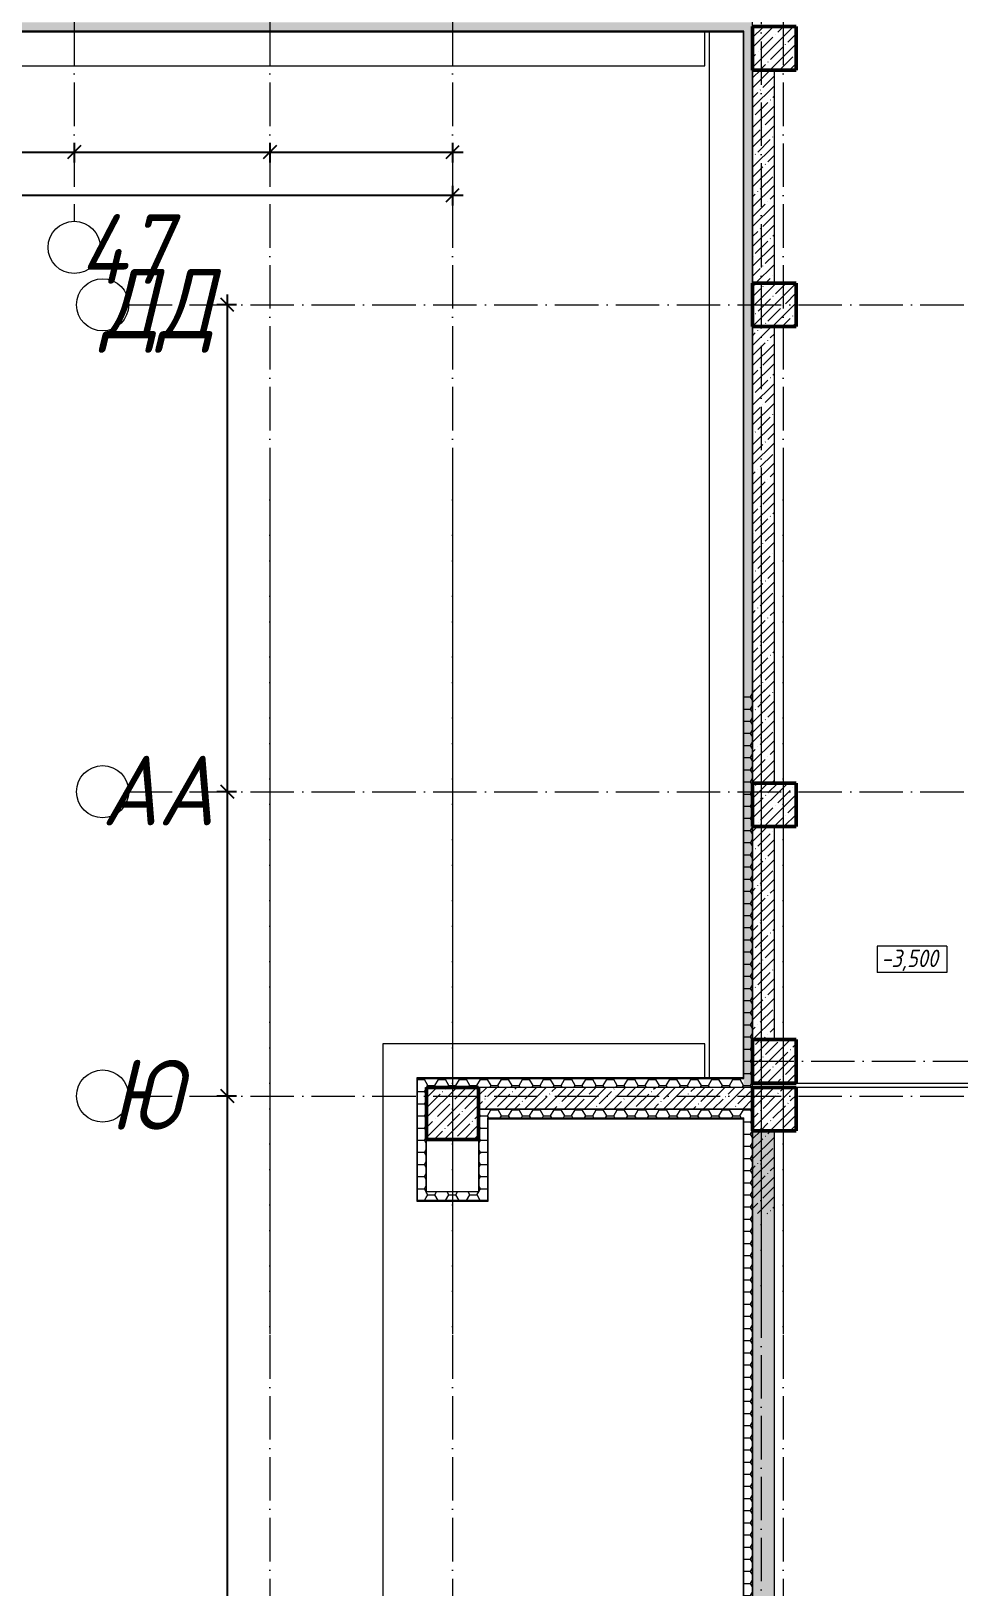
# Model space of a CAD drawing. Header units: millimetres. Extents: x -401725 to 250493, y 305116 to 802890.
# Drawn here: x -284547 to -273880, y 496202 to 514095 of the extents above; entities that cross this region are included whole.
import ezdxf

# ---------------------------------------------------------------- set-up
doc = ezdxf.new("R2010")
doc.units = ezdxf.units.MM
doc.linetypes.add('50_200_ШТРИХ_1Т_ш5_п1_п1_', pattern=[700, 500, -100, 0, -100])
for name, color, linetype, lineweight in [('A-____-____-DIMS', 7, 'Continuous', 9), ('A-FLOR-____-OTLN', 7, 'Continuous', 9), ('A-WALL-____-MCUT', 7, 'Continuous', 13), ('A-WALL-____-MCUT-1', 7, 'Continuous', 9), ('A-WALL-____-MCUT-3', 7, 'Continuous', 9), ('A-WALL-____-PATT-1', 7, 'Continuous', 9), ('A-WALL-FNSH-MCUT-1', 7, 'Continuous', 9), ('G-____-____-DIMS', 7, 'Continuous', 9), ('S-COLS-____-MCUT', 7, 'Continuous', 50), ('S-COLS-____-OTLN', 7, 'Continuous', 9), ('S-GRID-____-IDEN', 7, 'Continuous', 9), ('S-GRID-____-OTLN-1', 7, '50_200_ШТРИХ_1Т_ш5_п1_п1_', 9)]:
    doc.layers.add(name, color=color, linetype=linetype, lineweight=lineweight)
doc.styles.add('ISOCPEUR_I', font='isocpeui.ttf', dxfattribs={"width": 0.9, "height": 2.5})
doc.styles.add('ISOCPEUR_I_2', font='isocpeui.ttf', dxfattribs={"width": 0.85, "height": 2.3})
doc.dimstyles.new('ISO-2_5_0_9К_БОЛЬШОЙ_ОСИ', dxfattribs={"dimscale": 304.8, "dimtxt": 248.995294, "dimasz": 0.492126, "dimexe": 0.393701, "dimexo": 0, "dimgap": 0, "dimtad": 1, "dimdec": 0, "dimzin": 0, "dimdsep": 46, "dimtxsty": 'ISOCPEUR_I', "dimblk1": 'OBLIQUE', "dimblk2": 'OBLIQUE', "dimsah": 1, "dimcen": 0.09, "dimdle": 0.393701, "dimazin": 0, "dimtfac": 1, "dimtdec": 4, "dimtix": 1, "dimtmove": 0, "dimatfit": 3, "dimfxl": 1, "dimtvp": 1, "dimtolj": 1, "dimtzin": 0, "dimarcsym": 2})
pattern_1 = [(45, (-71050, -42631.04), (-114.04925, 114.04925), []), (45, (-70935.95, -42631.04), (-114.04925, 114.04925), [201.613, -40.323, 3.353, -36.97])]
pattern_2 = [(45, (-350751.34, 459015.94), (-114.04925, 114.04925), []), (45, (-350637.3, 459015.94), (-114.04925, 114.04925), [201.612, -40.322, 3.353, -36.97])]
pattern_3 = [(0, (-350751.34, 459015.94), (120.967, 69.841), [80.645, -161.29]), (120, (-350751.34, 459015.94), (-120.96808, 69.84086), [80.645, -161.29]), (60, (-350751.34, 459015.94), (-8e-05, 139.68186), [0, -161.29, 80.645, 0])]
pattern_4 = [(45, (-74750, -43231.04), (-114.04925, 114.04925), []), (45, (-74635.95, -43231.04), (-114.04925, 114.04925), [201.613, -40.323, 3.353, -36.97])]
pattern_5 = [(315, (-46181.04, 74750), (114.04925, 114.04925), []), (315, (-46181.04, 74635.95), (114.04925, 114.04925), [201.613, -40.323, 3.353, -36.97])]
pattern_6 = [(45, (-74750, -42681.04), (-114.04925, 114.04925), []), (45, (-74635.95, -42681.04), (-114.04925, 114.04925), [201.613, -40.323, 3.353, -36.97])]
pattern_7 = [(0, (-350751.34, 459015.94), (120.968, 69.841), [80.645, -161.29]), (120, (-350751.34, 459015.94), (-120.96808, 69.84086), [80.645, -161.29]), (60, (-350751.34, 459015.94), (-8e-05, 139.68186), [0, -161.29, 80.645, 0])]
pattern_8 = [(45, (-350751.34, 459015.94), (-114.04925, 114.04925), []), (45, (-350637.3, 459015.94), (-114.04925, 114.04925), [201.612, -40.322, 3.353, -36.97])]

# ---------------------------------------------------------------- blocks, each defined once
blk = doc.blocks.new('BSC_Колонна _Прямоугольная - 600х600-25984397-АР1_Кладочный план подвала в осях 1-64_Ю-ЯЯ')
at = {"layer": 'S-COLS-____-OTLN'}
h = blk.add_hatch(dxfattribs=at)
h.set_pattern_fill('FP_31', color=256, style=0, pattern_type=2)
h.set_pattern_definition(pattern_1)
h.paths.add_polyline_path([(-300, -300), (300, -300), (300, 300), (-300, 300), (-300, 63)], flags=0)
at = {"layer": 'S-COLS-____-MCUT'}
for p, q in [((300, 300), (-300, 300)), ((-300, 300), (-300, -300)), ((300, -300), (300, 300)), ((-300, -300), (300, -300))]:
    blk.add_line(p, q, dxfattribs=at)
blk = doc.blocks.new('BSC_Колонна _Прямоугольная - 500х500-V31-АР1_Кладочный план подвала в осях 1-64_Ю-ЯЯ')
at = {"layer": 'S-COLS-____-OTLN'}
h = blk.add_hatch(dxfattribs=at)
h.set_pattern_fill('FP_38', color=256, style=0, pattern_type=2)
h.set_pattern_definition([(315, (-51931.04, 74750), (114.04925, 114.04925), []), (315, (-51931.04, 74635.95), (114.04925, 114.04925), [201.613, -40.323, 3.353, -36.97])])
h.paths.add_polyline_path([(-250, -250), (250, -250), (250, 250), (-250, 250)], flags=0)
at = {"layer": 'S-COLS-____-MCUT'}
for p, q in [((250, 250), (-250, 250)), ((-250, 250), (-250, -250)), ((250, -250), (250, 250)), ((-250, -250), (250, -250))]:
    blk.add_line(p, q, dxfattribs=at)
blk = doc.blocks.new('BSC_Колонна _Прямоугольная - 500х500-V48-АР1_Кладочный план подвала в осях 1-64_Ю-ЯЯ')
at = {"layer": 'S-COLS-____-OTLN'}
h = blk.add_hatch(dxfattribs=at)
h.set_pattern_fill('FP_57', color=256, style=0, pattern_type=2)
h.set_pattern_definition(pattern_4)
h.paths.add_polyline_path([(-250, -250), (250, -250), (250, 250), (-250, 250)], flags=0)
at = {"layer": 'S-COLS-____-MCUT'}
for p, q in [((250, 250), (-250, 250)), ((-250, 250), (-250, -250)), ((250, -250), (250, 250)), ((-250, -250), (250, -250))]:
    blk.add_line(p, q, dxfattribs=at)
blk = doc.blocks.new('BSC_Колонна _Прямоугольная - 500х500-V122-АР1_Кладочный план подвала в осях 1-64_Ю-ЯЯ')
at = {"layer": 'S-COLS-____-OTLN'}
h = blk.add_hatch(dxfattribs=at)
h.set_pattern_fill('FP_138', color=256, style=0, pattern_type=2)
h.set_pattern_definition([(45, (-74750, -54881.04), (-114.04925, 114.04925), []), (45, (-74635.95, -54881.04), (-114.04925, 114.04925), [201.613, -40.323, 3.353, -36.97])])
h.paths.add_polyline_path([(-250, -250), (250, -250), (250, 250), (-250, 250)], flags=0)
at = {"layer": 'S-COLS-____-MCUT'}
for p, q in [((250, 250), (-250, 250)), ((-250, 250), (-250, -250)), ((250, -250), (250, 250)), ((-250, -250), (250, -250))]:
    blk.add_line(p, q, dxfattribs=at)
blk = doc.blocks.new('BSC_Колонна _Прямоугольная - 500х500-V123-АР1_Кладочный план подвала в осях 1-64_Ю-ЯЯ')
at = {"layer": 'S-COLS-____-OTLN'}
h = blk.add_hatch(dxfattribs=at)
h.set_pattern_fill('FP_139', color=256, style=0, pattern_type=2)
h.set_pattern_definition(pattern_5)
h.paths.add_polyline_path([(-250, -250), (250, -250), (250, 250), (-250, 250)], flags=0)
at = {"layer": 'S-COLS-____-MCUT'}
for p, q in [((250, 250), (-250, 250)), ((-250, 250), (-250, -250)), ((250, -250), (250, 250)), ((-250, -250), (250, -250))]:
    blk.add_line(p, q, dxfattribs=at)
blk = doc.blocks.new('BSC_Колонна _Прямоугольная - 500х500-V130-АР1_Кладочный план подвала в осях 1-64_Ю-ЯЯ')
at = {"layer": 'S-COLS-____-OTLN'}
h = blk.add_hatch(dxfattribs=at)
h.set_pattern_fill('FP_146', color=256, style=0, pattern_type=2)
h.set_pattern_definition(pattern_6)
h.paths.add_polyline_path([(-250, -250), (250, -250), (250, 250), (-250, 250), (-250, 13)], flags=0)
at = {"layer": 'S-COLS-____-MCUT'}
for p, q in [((250, 250), (-250, 250)), ((-250, 250), (-250, -250)), ((250, -250), (250, 250)), ((-250, -250), (250, -250))]:
    blk.add_line(p, q, dxfattribs=at)
blk = doc.blocks.new('Ось сетки - Круг_Ø6_00__ISO-2_5_0_9K_-25732049-АР1_Кладочный план подвала в осях 1-64_Ю-ЯЯ')
at = {"layer": 'S-GRID-____-IDEN'}
blk.add_circle((0, 0), 3, dxfattribs=at)
blk = doc.blocks.new('_Oblique')
at = {"color": 0, "linetype": 'ByBlock', "lineweight": -2}
blk.add_line((-0.5, -0.5), (0.5, 0.5), dxfattribs=at)
blk = doc.blocks.new('*D8484')
at = {"layer": 'A-____-____-DIMS', "color": 0, "lineweight": -2, "transparency": 16777216}
for p, q in [((-287371, 512704), (-283931, 512704)), ((-287251, 512810), (-287251, 512584)), ((-284051, 512810), (-284051, 512584))]:
    blk.add_line(p, q, dxfattribs=at)
at = {"layer": 'Defpoints', "color": 0, "transparency": 16777216}
for p in [(-287251, 512810), (-284051, 512810), (-284051, 512704)]:
    blk.add_point(p, dxfattribs=at)
at = {"layer": 'A-____-____-DIMS', "color": 0, "lineweight": -2, "transparency": 16777216, "xscale": 150, "yscale": 150, "zscale": 150, "rotation": 180}
blk.add_blockref('_Oblique', (-287251, 512704), dxfattribs=at)
at = {"layer": 'A-____-____-DIMS', "color": 0, "lineweight": -2, "transparency": 16777216, "xscale": 150, "yscale": 150, "zscale": 150}
blk.add_blockref('_Oblique', (-284051, 512704), dxfattribs=at)
at = {"layer": 'A-____-____-DIMS', "color": 0, "transparency": 16777216, "insert": (-285651, 512706), "char_height": 2.5, "width": 758.48, "attachment_point": 5, "style": 'ISOCPEUR_I'}
blk.add_mtext('\\A1;3200', dxfattribs=at)
blk = doc.blocks.new('*D8485')
at = {"layer": 'A-____-____-DIMS', "color": 0, "lineweight": -2, "transparency": 16777216}
for p, q in [((-284171, 512704), (-281681, 512704)), ((-284051, 512810), (-284051, 512584)), ((-281801, 512810), (-281801, 512584))]:
    blk.add_line(p, q, dxfattribs=at)
at = {"layer": 'Defpoints', "color": 0, "transparency": 16777216}
for p in [(-284051, 512810), (-281801, 512810), (-281801, 512704)]:
    blk.add_point(p, dxfattribs=at)
at = {"layer": 'A-____-____-DIMS', "color": 0, "lineweight": -2, "transparency": 16777216, "xscale": 150, "yscale": 150, "zscale": 150, "rotation": 180}
blk.add_blockref('_Oblique', (-284051, 512704), dxfattribs=at)
at = {"layer": 'A-____-____-DIMS', "color": 0, "lineweight": -2, "transparency": 16777216, "xscale": 150, "yscale": 150, "zscale": 150}
blk.add_blockref('_Oblique', (-281801, 512704), dxfattribs=at)
at = {"layer": 'A-____-____-DIMS', "color": 0, "transparency": 16777216, "insert": (-282926, 512706), "char_height": 2.5, "width": 758.48, "attachment_point": 5, "style": 'ISOCPEUR_I'}
blk.add_mtext('\\A1;2250', dxfattribs=at)
blk = doc.blocks.new('*D8486')
at = {"layer": 'A-____-____-DIMS', "color": 0, "lineweight": -2, "transparency": 16777216}
for p, q in [((-281921, 512704), (-279581, 512704)), ((-281801, 512810), (-281801, 512584)), ((-279701, 512810), (-279701, 512584))]:
    blk.add_line(p, q, dxfattribs=at)
at = {"layer": 'Defpoints', "color": 0, "transparency": 16777216}
for p in [(-281801, 512810), (-279701, 512810), (-279701, 512704)]:
    blk.add_point(p, dxfattribs=at)
at = {"layer": 'A-____-____-DIMS', "color": 0, "lineweight": -2, "transparency": 16777216, "xscale": 150, "yscale": 150, "zscale": 150, "rotation": 180}
blk.add_blockref('_Oblique', (-281801, 512704), dxfattribs=at)
at = {"layer": 'A-____-____-DIMS', "color": 0, "lineweight": -2, "transparency": 16777216, "xscale": 150, "yscale": 150, "zscale": 150}
blk.add_blockref('_Oblique', (-279701, 512704), dxfattribs=at)
at = {"layer": 'A-____-____-DIMS', "color": 0, "transparency": 16777216, "insert": (-280751, 512706), "char_height": 2.5, "width": 701.02, "attachment_point": 5, "style": 'ISOCPEUR_I'}
blk.add_mtext('\\A1;2100', dxfattribs=at)
blk = doc.blocks.new('*D8496')
at = {"layer": 'A-____-____-DIMS', "color": 0, "lineweight": -2, "transparency": 16777216}
for p, q in [((-282291, 511067), (-282291, 505227)), ((-282185, 510947), (-282411, 510947)), ((-282185, 505347), (-282411, 505347))]:
    blk.add_line(p, q, dxfattribs=at)
at = {"layer": 'Defpoints', "color": 0, "transparency": 16777216}
for p in [(-282185, 510947), (-282291, 505347), (-282185, 505347)]:
    blk.add_point(p, dxfattribs=at)
at = {"layer": 'A-____-____-DIMS', "color": 0, "lineweight": -2, "transparency": 16777216, "xscale": 150, "yscale": 150, "zscale": 150}
for p, rotation in [((-282291, 510947), 90), ((-282291, 505347), 270)]:
    blk.add_blockref('_Oblique', p, dxfattribs=dict(at, rotation=rotation))
at = {"layer": 'A-____-____-DIMS', "color": 0, "transparency": 16777216, "insert": (-282292, 508147), "char_height": 2.5, "width": 758.48, "attachment_point": 5, "rotation": 90, "style": 'ISOCPEUR_I'}
blk.add_mtext('\\A1;5600', dxfattribs=at)
blk = doc.blocks.new('*D8497')
at = {"layer": 'A-____-____-DIMS', "color": 0, "lineweight": -2, "transparency": 16777216}
for p, q in [((-282185, 505347), (-282411, 505347)), ((-282291, 505467), (-282291, 501727)), ((-282185, 501847), (-282411, 501847))]:
    blk.add_line(p, q, dxfattribs=at)
at = {"layer": 'Defpoints', "color": 0, "transparency": 16777216}
for p in [(-282185, 505347), (-282291, 501847), (-282185, 501847)]:
    blk.add_point(p, dxfattribs=at)
at = {"layer": 'A-____-____-DIMS', "color": 0, "lineweight": -2, "transparency": 16777216, "xscale": 150, "yscale": 150, "zscale": 150}
for p, rotation in [((-282291, 505347), 90), ((-282291, 501847), 270)]:
    blk.add_blockref('_Oblique', p, dxfattribs=dict(at, rotation=rotation))
at = {"layer": 'A-____-____-DIMS', "color": 0, "transparency": 16777216, "insert": (-282292, 503597), "char_height": 2.5, "width": 758.48, "attachment_point": 5, "rotation": 90, "style": 'ISOCPEUR_I'}
blk.add_mtext('\\A1;3500', dxfattribs=at)
blk = doc.blocks.new('*D8413')
at = {"layer": 'A-____-____-DIMS', "color": 0, "lineweight": -2, "transparency": 16777216}
for p, q in [((-353101, 512314), (-353101, 512088)), ((-279701, 512314), (-279701, 512088)), ((-353221, 512208), (-279581, 512208))]:
    blk.add_line(p, q, dxfattribs=at)
at = {"layer": 'Defpoints', "color": 0, "transparency": 16777216}
for p in [(-353101, 512314), (-279701, 512314), (-279701, 512208)]:
    blk.add_point(p, dxfattribs=at)
at = {"layer": 'A-____-____-DIMS', "color": 0, "lineweight": -2, "transparency": 16777216, "xscale": 150, "yscale": 150, "zscale": 150, "rotation": 180}
blk.add_blockref('_Oblique', (-353101, 512208), dxfattribs=at)
at = {"layer": 'A-____-____-DIMS', "color": 0, "lineweight": -2, "transparency": 16777216, "xscale": 150, "yscale": 150, "zscale": 150}
blk.add_blockref('_Oblique', (-279701, 512208), dxfattribs=at)
at = {"layer": 'A-____-____-DIMS', "color": 0, "transparency": 16777216, "insert": (-316401, 512209), "char_height": 2.5, "width": 971.08, "attachment_point": 5, "style": 'ISOCPEUR_I'}
blk.add_mtext('\\A1;73400', dxfattribs=at)
blk = doc.blocks.new('Высотные отметки - 9_5х3_5_h_-17668430-АР1_Кладочный план подвала в осях 1-64_Ю-ЯЯ')
at = {"layer": 'G-____-____-DIMS'}
for p, q in [((-4, 3), (-4, 0)), ((4, 3), (-4, 3)), ((4, 3), (4, 0)), ((4, 0), (-4, 0))]:
    blk.add_line(p, q, dxfattribs=at)
blk = doc.blocks.new('BSC_Колонна _Прямоугольная - 600х600-25984397-АР1_Кладочный план подвала в осях 1-64_А-ГГ')
at = {"layer": 'S-COLS-____-OTLN'}
h = blk.add_hatch(dxfattribs=at)
h.set_pattern_fill('FP_14', color=256, style=0, pattern_type=2)
h.set_pattern_definition(pattern_1)
h.paths.add_polyline_path([(-300, -300), (300, -300), (300, 300), (-300, 300)], flags=0)
at = {"layer": 'S-COLS-____-MCUT'}
for p, q in [((300, 300), (-300, 300)), ((-300, 300), (-300, -300)), ((300, -300), (300, 300)), ((-300, -300), (300, -300))]:
    blk.add_line(p, q, dxfattribs=at)
blk = doc.blocks.new('BSC_Колонна _Прямоугольная - 500х500-V88-АР1_Кладочный план подвала в осях 1-64_А-ГГ')
at = {"layer": 'S-COLS-____-OTLN'}
h = blk.add_hatch(dxfattribs=at)
h.set_pattern_fill('FP_100', color=256, style=0, pattern_type=2)
h.set_pattern_definition(pattern_4)
h.paths.add_polyline_path([(-250, -250), (250, -250), (250, 250), (-250, 250)], flags=0)
at = {"layer": 'S-COLS-____-MCUT'}
for p, q in [((250, 250), (-250, 250)), ((-250, 250), (-250, -250)), ((250, -250), (250, 250)), ((-250, -250), (250, -250))]:
    blk.add_line(p, q, dxfattribs=at)
blk = doc.blocks.new('BSC_Колонна _Прямоугольная - 500х500-V127-АР1_Кладочный план подвала в осях 1-64_А-ГГ')
at = {"layer": 'S-COLS-____-OTLN'}
h = blk.add_hatch(dxfattribs=at)
h.set_pattern_fill('FP_142', color=256, style=0, pattern_type=2)
h.set_pattern_definition(pattern_5)
h.paths.add_polyline_path([(-250, 250), (-250, -250), (250, -250), (250, 250)], flags=0)
at = {"layer": 'S-COLS-____-MCUT'}
for p, q in [((250, 250), (-250, 250)), ((-250, 250), (-250, -250)), ((250, -250), (250, 250)), ((-250, -250), (250, -250))]:
    blk.add_line(p, q, dxfattribs=at)
blk = doc.blocks.new('BSC_Колонна _Прямоугольная - 500х500-V133-АР1_Кладочный план подвала в осях 1-64_А-ГГ')
at = {"layer": 'S-COLS-____-OTLN'}
h = blk.add_hatch(dxfattribs=at)
h.set_pattern_fill('FP_149', color=256, style=0, pattern_type=2)
h.set_pattern_definition(pattern_6)
h.paths.add_polyline_path([(-250, -250), (250, -250), (250, 250), (-250, 250), (-250, 194)], flags=0)
at = {"layer": 'S-COLS-____-MCUT'}
for p, q in [((250, 250), (-250, 250)), ((-250, 250), (-250, -250)), ((250, -250), (250, 250)), ((-250, -250), (250, -250))]:
    blk.add_line(p, q, dxfattribs=at)
blk = doc.blocks.new('Ось сетки - Круг_Ø6_00__ISO-2_5_0_9K_-25732049-АР1_Кладочный план подвала в осях 1-64_А-ГГ')
at = {"layer": 'S-GRID-____-IDEN'}
blk.add_circle((0, 0), 3, dxfattribs=at)
blk = doc.blocks.new('*D8119')
at = {"layer": 'A-____-____-DIMS', "color": 0, "lineweight": -2, "transparency": 16777216}
for p, q in [((-282185, 505347), (-282411, 505347)), ((-282291, 505467), (-282291, 501727)), ((-282185, 501847), (-282411, 501847))]:
    blk.add_line(p, q, dxfattribs=at)
at = {"layer": 'Defpoints', "color": 0, "transparency": 16777216}
for p in [(-282185, 505347), (-282291, 501847), (-282185, 501847)]:
    blk.add_point(p, dxfattribs=at)
at = {"layer": 'A-____-____-DIMS', "color": 0, "lineweight": -2, "transparency": 16777216, "xscale": 150, "yscale": 150, "zscale": 150}
for p, rotation in [((-282291, 505347), 90), ((-282291, 501847), 270)]:
    blk.add_blockref('_Oblique', p, dxfattribs=dict(at, rotation=rotation))
at = {"layer": 'A-____-____-DIMS', "color": 0, "transparency": 16777216, "insert": (-282292, 503597), "char_height": 2.5, "width": 758.48, "attachment_point": 5, "rotation": 90, "style": 'ISOCPEUR_I'}
blk.add_mtext('\\A1;3500', dxfattribs=at)
blk = doc.blocks.new('*D8120')
at = {"layer": 'A-____-____-DIMS', "color": 0, "lineweight": -2, "transparency": 16777216}
for p, q in [((-282291, 501967), (-282291, 495577)), ((-282185, 501847), (-282411, 501847)), ((-282185, 495697), (-282411, 495697))]:
    blk.add_line(p, q, dxfattribs=at)
at = {"layer": 'Defpoints', "color": 0, "transparency": 16777216}
for p in [(-282185, 501847), (-282291, 495697), (-282185, 495697)]:
    blk.add_point(p, dxfattribs=at)
at = {"layer": 'A-____-____-DIMS', "color": 0, "lineweight": -2, "transparency": 16777216, "xscale": 150, "yscale": 150, "zscale": 150}
for p, rotation in [((-282291, 501847), 90), ((-282291, 495697), 270)]:
    blk.add_blockref('_Oblique', p, dxfattribs=dict(at, rotation=rotation))
at = {"layer": 'A-____-____-DIMS', "color": 0, "transparency": 16777216, "insert": (-282292, 498772), "char_height": 2.5, "width": 701.02, "attachment_point": 5, "rotation": 90, "style": 'ISOCPEUR_I'}
blk.add_mtext('\\A1;6150', dxfattribs=at)

msp = doc.modelspace()

# ---------------------------------------------------------------- hatches: boundary and pattern name
at = {"layer": 'A-WALL-____-PATT-1'}
h = msp.add_hatch(dxfattribs=at)
h.set_pattern_fill('FP_54', color=256, style=0, pattern_type=2)
h.set_pattern_definition(pattern_3)
h.paths.add_polyline_path([(-276253.3432, 514094.983), (-276253.3432, 514194.983), (-287671.3432, 514194.983), (-287671.3432, 514094.983), (-276353.3432, 514094.983)], flags=0)
h = msp.add_hatch(dxfattribs=at)
h.set_pattern_fill('FP_54', color=256, style=0, pattern_type=2)
h.set_pattern_definition(pattern_3)
h.paths.add_polyline_path([(-276253.3432, 501948.983), (-276253.3432, 514086.983), (-276251.3432, 514086.983), (-276251.3432, 514094.983), (-276353.3432, 514094.983), (-276353.3432, 501948.983)], flags=0)
h = msp.add_hatch(dxfattribs=at)
h.set_pattern_fill('FP_1', color=256, style=0, pattern_type=2)
h.set_pattern_definition(pattern_2)
h.paths.add_polyline_path([(-276251.3432, 511196.983), (-276001.3432, 511196.983), (-276001.3432, 513646.983), (-276251.3432, 513646.983), (-276251.3432, 513011.1966)], flags=0)
h = msp.add_hatch(dxfattribs=at)
h.set_pattern_fill('FP_1', color=256, style=0, pattern_type=2)
h.set_pattern_definition(pattern_2)
h.paths.add_polyline_path([(-276251.3432, 505446.983), (-276001.3432, 505446.983), (-276001.3432, 510696.983), (-276251.3432, 510696.983), (-276251.3432, 506553.2468)], flags=0)
h = msp.add_hatch(dxfattribs=at)
h.set_pattern_fill('FP_91', color=256, style=0, pattern_type=2)
h.set_pattern_definition(pattern_7)
h.paths.add_polyline_path([(-276253.3432, 501948.983), (-276253.3432, 506517.1216), (-276353.3432, 506517.1216), (-276353.3432, 501948.983)], flags=0)
h = msp.add_hatch(dxfattribs=at)
h.set_pattern_fill('FP_1', color=256, style=0, pattern_type=2)
h.set_pattern_definition(pattern_8)
h.paths.add_polyline_path([(-276001.3432, 505446.983), (-276001.3432, 506517.1216), (-276251.3432, 506517.1216), (-276251.3432, 505446.983)], flags=0)
h = msp.add_hatch(dxfattribs=at)
h.set_pattern_fill('FP_1', color=256, style=0, pattern_type=2)
h.set_pattern_definition(pattern_2)
h.paths.add_polyline_path([(-276251.3432, 502496.983), (-276001.3432, 502496.983), (-276001.3432, 504946.983), (-276251.3432, 504946.983), (-276251.3432, 503324.2719)], flags=0)
h = msp.add_hatch(dxfattribs=at)
h.set_pattern_fill('FP_1', color=256, style=0, pattern_type=2)
h.set_pattern_definition(pattern_8)
h.paths.add_polyline_path([(-276001.3432, 502496.983), (-276001.3432, 504946.983), (-276251.3432, 504946.983), (-276251.3432, 502496.983)], flags=0)
h = msp.add_hatch(dxfattribs=at)
h.set_pattern_fill('FP_54', color=256, style=0, pattern_type=2)
h.set_pattern_definition(pattern_3)
h.paths.add_polyline_path([(-276361.3432, 501946.983), (-276353.3432, 501946.983), (-276353.3432, 502048.983), (-280103.3432, 502048.983), (-280103.3432, 501948.983), (-276361.3432, 501948.983)], flags=0)
h = msp.add_hatch(dxfattribs=at)
h.set_pattern_fill('FP_91', color=256, style=0, pattern_type=2)
h.set_pattern_definition(pattern_7)
h.paths.add_polyline_path([(-276361.3432, 501946.983), (-276353.3432, 501946.983), (-276353.3432, 502048.983), (-280103.3432, 502048.983), (-280103.3432, 501948.983), (-276361.3432, 501948.983)], flags=0)
h = msp.add_hatch(dxfattribs=at)
h.set_pattern_fill('FP_54', color=256, style=0, pattern_type=2)
h.set_pattern_definition(pattern_3)
h.paths.add_polyline_path([(-280003.3432, 500644.983), (-280003.3432, 501948.983), (-280103.3432, 501948.983), (-280103.3432, 500644.983), (-280066.7563, 500644.983)], flags=0)
h = msp.add_hatch(dxfattribs=at)
h.set_pattern_fill('FP_91', color=256, style=0, pattern_type=2)
h.set_pattern_definition(pattern_7)
h.paths.add_polyline_path([(-280003.3432, 500644.983), (-280003.3432, 501948.983), (-280103.3432, 501948.983), (-280103.3432, 500644.983), (-280066.582, 500644.983)], flags=0)
h = msp.add_hatch(dxfattribs=at)
h.set_pattern_fill('FP_1', color=256, style=0, pattern_type=2)
h.set_pattern_definition(pattern_2)
h.paths.add_polyline_path([(-279299.3432, 501696.983), (-276251.3432, 501696.983), (-276251.3432, 501946.983), (-279401.3432, 501946.983), (-279401.3432, 501696.983), (-279399.3432, 501696.983)], flags=0)
h = msp.add_hatch(dxfattribs=at)
h.set_pattern_fill('FP_1', color=256, style=0, pattern_type=2)
h.set_pattern_definition(pattern_8)
h.paths.add_polyline_path([(-276531.5755, 501696.983), (-276251.3432, 501696.983), (-276251.3432, 501946.983), (-279401.3432, 501946.983), (-279401.3432, 501696.983), (-278299.0788, 501696.983)], flags=0)
h = msp.add_hatch(dxfattribs=at)
h.set_pattern_fill('FP_54', color=256, style=0, pattern_type=2)
h.set_pattern_definition(pattern_3)
h.paths.add_polyline_path([(-279299.3432, 500744.983), (-279299.3432, 501694.983), (-279399.3432, 501694.983), (-279399.3432, 500744.983)], flags=0)
h = msp.add_hatch(dxfattribs=at)
h.set_pattern_fill('FP_91', color=256, style=0, pattern_type=2)
h.set_pattern_definition(pattern_7)
h.paths.add_polyline_path([(-279399.3432, 500744.983), (-279299.3432, 500744.983), (-279299.3432, 501694.983), (-279399.3432, 501694.983), (-279399.3432, 500746.983)], flags=0)
h = msp.add_hatch(dxfattribs=at)
h.set_pattern_fill('FP_54', color=256, style=0, pattern_type=2)
h.set_pattern_definition(pattern_3)
h.paths.add_polyline_path([(-276253.3432, 501594.983), (-276253.3432, 501694.983), (-279299.3432, 501694.983), (-279299.3432, 501594.983), (-276353.3432, 501594.983)], flags=0)
h = msp.add_hatch(dxfattribs=at)
h.set_pattern_fill('FP_91', color=256, style=0, pattern_type=2)
h.set_pattern_definition(pattern_7)
h.paths.add_polyline_path([(-276353.3432, 501594.983), (-276253.3432, 501594.983), (-276253.3432, 501694.983), (-279299.3432, 501694.983), (-279299.3432, 501594.983), (-276531.5755, 501594.983)], flags=0)
h = msp.add_hatch(dxfattribs=at)
h.set_pattern_fill('FP_54', color=256, style=0, pattern_type=2)
h.set_pattern_definition(pattern_3)
h.paths.add_polyline_path([(-276353.3432, 500496.983), (-276253.3432, 500496.983), (-276253.3432, 501586.983), (-276251.3432, 501586.983), (-276251.3432, 501594.983), (-276353.3432, 501594.983), (-276353.3432, 501586.983)], flags=0)
h = msp.add_hatch(dxfattribs=at)
h.set_pattern_fill('FP_91', color=256, style=0, pattern_type=2)
h.set_pattern_definition(pattern_7)
h.paths.add_polyline_path([(-276310.6376, 495823.983), (-276253.3432, 495823.983), (-276253.3432, 501586.983), (-276251.3432, 501586.983), (-276251.3432, 501594.983), (-276353.3432, 501594.983), (-276353.3432, 495823.983)], flags=0)
h = msp.add_hatch(dxfattribs=at)
h.set_pattern_fill('FP_1', color=256, style=0, pattern_type=2)
h.set_pattern_definition(pattern_2)
h.paths.add_polyline_path([(-276001.3432, 500496.983), (-276001.3432, 501446.983), (-276251.3432, 501446.983), (-276251.3432, 500496.983)], flags=0)
h = msp.add_hatch(dxfattribs=at)
h.set_pattern_fill('FP_1', color=256, style=0, pattern_type=2)
h.set_pattern_definition(pattern_8)
h.paths.add_polyline_path([(-276251.3432, 471846.983), (-276001.3432, 471846.983), (-276001.3432, 501446.983), (-276251.3432, 501446.983), (-276251.3432, 473510.6932)], flags=0)
h = msp.add_hatch(dxfattribs=at)
h.set_pattern_fill('FP_54', color=256, style=0, pattern_type=2)
h.set_pattern_definition(pattern_3)
h.paths.add_polyline_path([(-279299.3432, 500644.983), (-279299.3432, 500744.983), (-280003.3432, 500744.983), (-280003.3432, 500644.983), (-280001.3432, 500644.983)], flags=0)
h = msp.add_hatch(dxfattribs=at)
h.set_pattern_fill('FP_91', color=256, style=0, pattern_type=2)
h.set_pattern_definition(pattern_7)
h.paths.add_polyline_path([(-279299.3432, 500644.983), (-279299.3432, 500744.983), (-280003.3432, 500744.983), (-280003.3432, 500644.983), (-280001.3432, 500644.983)], flags=0)

# ---------------------------------------------------------------- linework, layer by layer
at = {"layer": 'A-FLOR-____-OTLN'}
for p, q in [((-276801.3432, 513696.983), (-276801.3432, 514086.983)), ((-276751.3432, 514086.983), (-276751.3432, 502056.983)), ((-305501.3432, 513696.983), (-276801.3432, 513696.983)), ((-276751.3432, 506517.1216), (-276751.3432, 502056.983)), ((-276801.3432, 502446.983), (-280501.3432, 502446.983)), ((-280501.3432, 502446.983), (-280501.3432, 500496.983)), ((-276801.3432, 502446.983), (-280501.3432, 502446.983)), ((-280501.3432, 502446.983), (-280501.3432, 470846.983)), ((-276801.3432, 502056.983), (-276801.3432, 502446.983)), ((-276801.3432, 502056.983), (-276801.3432, 502446.983)), ((-275751.3432, 501996.983), (-273251.3432, 501996.983)), ((-275751.3432, 501996.983), (-273251.3432, 501996.983)), ((-273251.3432, 501946.983), (-275751.3432, 501946.983)), ((-273251.3432, 501946.983), (-275751.3432, 501946.983))]:
    msp.add_line(p, q, dxfattribs=at)
at = {"layer": 'A-WALL-____-MCUT'}
for p, q in [((-353311.3432, 514086.983), (-276361.3432, 514086.983)), ((-276353.3432, 514094.983), (-353303.3432, 514094.983)), ((-276361.3432, 514086.983), (-276361.3432, 502056.983)), ((-276353.3432, 502048.983), (-276353.3432, 514094.983)), ((-276361.3432, 506517.1216), (-276361.3432, 502056.983)), ((-276353.3432, 502048.983), (-276353.3432, 506517.1216)), ((-276361.3432, 502056.983), (-280111.3432, 502056.983)), ((-280111.3432, 502056.983), (-280111.3432, 500636.983)), ((-276361.3432, 502056.983), (-280111.3432, 502056.983)), ((-280111.3432, 502056.983), (-280111.3432, 500636.983)), ((-280103.3432, 502048.983), (-276353.3432, 502048.983)), ((-280103.3432, 500644.983), (-280103.3432, 502048.983)), ((-280103.3432, 502048.983), (-276353.3432, 502048.983)), ((-280103.3432, 500644.983), (-280103.3432, 502048.983)), ((-279299.3432, 501594.983), (-279299.3432, 500644.983)), ((-279299.3432, 501594.983), (-276353.3432, 501594.983)), ((-279299.3432, 501594.983), (-279299.3432, 500644.983)), ((-279299.3432, 501594.983), (-276353.3432, 501594.983)), ((-279291.3432, 500636.983), (-279291.3432, 501586.983)), ((-279291.3432, 501586.983), (-276361.3432, 501586.983)), ((-279291.3432, 500636.983), (-279291.3432, 501586.983)), ((-279291.3432, 501586.983), (-276361.3432, 501586.983)), ((-276361.3432, 501586.983), (-276361.3432, 500496.983)), ((-276361.3432, 501586.983), (-276361.3432, 495931.983)), ((-276353.3432, 500496.983), (-276353.3432, 501594.983)), ((-276353.3432, 495923.983), (-276353.3432, 501594.983)), ((-280111.3432, 500636.983), (-279291.3432, 500636.983)), ((-280111.3432, 500636.983), (-279291.3432, 500636.983)), ((-279299.3432, 500644.983), (-280103.3432, 500644.983)), ((-279299.3432, 500644.983), (-280103.3432, 500644.983))]:
    msp.add_line(p, q, dxfattribs=at)
at = {"layer": 'A-WALL-____-MCUT-1'}
for p, q in [((-276251.3432, 513646.983), (-276251.3432, 511196.983)), ((-276001.3432, 511196.983), (-276001.3432, 513646.983)), ((-276251.3432, 510696.983), (-276251.3432, 505446.983)), ((-276001.3432, 505446.983), (-276001.3432, 510696.983)), ((-276251.3432, 506517.1216), (-276251.3432, 505446.983)), ((-276001.3432, 505446.983), (-276001.3432, 506517.1216)), ((-276251.3432, 504946.983), (-276251.3432, 502496.983)), ((-276251.3432, 504946.983), (-276251.3432, 502496.983)), ((-276001.3432, 502496.983), (-276001.3432, 504946.983)), ((-276001.3432, 502496.983), (-276001.3432, 504946.983)), ((-276251.3432, 501946.983), (-279401.3432, 501946.983)), ((-276251.3432, 501946.983), (-279401.3432, 501946.983)), ((-276251.3432, 501696.983), (-279401.3432, 501696.983)), ((-276251.3432, 501696.983), (-279401.3432, 501696.983)), ((-276251.3432, 501446.983), (-276251.3432, 500496.983)), ((-276251.3432, 501446.983), (-276251.3432, 495821.983)), ((-276001.3432, 500496.983), (-276001.3432, 501446.983)), ((-276001.3432, 471846.983), (-276001.3432, 501446.983))]:
    msp.add_line(p, q, dxfattribs=at)
at = {"layer": 'A-WALL-____-MCUT-3'}
for p, q in [((-276253.3432, 501946.983), (-276253.3432, 514196.983)), ((-276253.3432, 514094.983), (-276251.3432, 514094.983)), ((-276253.3432, 501946.983), (-276253.3432, 506517.1216)), ((-280003.3432, 501948.983), (-276251.3432, 501948.983)), ((-280003.3432, 500744.983), (-280003.3432, 501948.983)), ((-280003.3432, 501948.983), (-276251.3432, 501948.983)), ((-280003.3432, 500744.983), (-280003.3432, 501948.983)), ((-279399.3432, 501946.983), (-279399.3432, 500744.983)), ((-279399.3432, 501946.983), (-279399.3432, 500744.983)), ((-276353.3432, 501948.983), (-276353.3432, 501946.983)), ((-276353.3432, 501948.983), (-276353.3432, 501946.983)), ((-276251.3432, 501946.983), (-276251.3432, 501948.983)), ((-276251.3432, 501946.983), (-276251.3432, 501948.983)), ((-279399.3432, 501694.983), (-276251.3432, 501694.983)), ((-279399.3432, 501694.983), (-276251.3432, 501694.983)), ((-276253.3432, 500496.983), (-276253.3432, 501696.983)), ((-276253.3432, 495821.983), (-276253.3432, 501696.983)), ((-276253.3432, 501594.983), (-276251.3432, 501594.983)), ((-276253.3432, 501594.983), (-276251.3432, 501594.983)), ((-279399.3432, 500744.983), (-280003.3432, 500744.983)), ((-279399.3432, 500744.983), (-280003.3432, 500744.983))]:
    msp.add_line(p, q, dxfattribs=at)
at = {"layer": 'A-WALL-FNSH-MCUT-1'}
for p, q in [((-279401.3432, 501946.983), (-279401.3432, 501946.983)), ((-279401.3432, 501946.983), (-279401.3432, 501946.983)), ((-276251.3432, 501948.983), (-276251.3432, 501996.983)), ((-276251.3432, 501948.983), (-276251.3432, 501996.983)), ((-280001.3432, 500746.983), (-280001.3432, 501346.983)), ((-280001.3432, 500746.983), (-280001.3432, 501346.983)), ((-279401.3432, 501346.983), (-279401.3432, 500746.983)), ((-279401.3432, 501346.983), (-279401.3432, 500746.983)), ((-279401.3432, 500746.983), (-280001.3432, 500746.983)), ((-279401.3432, 500746.983), (-280001.3432, 500746.983))]:
    msp.add_line(p, q, dxfattribs=at)
at = {"layer": 'S-GRID-____-OTLN-1'}
for p, q in [((-284051.3432, 549908.7924), (-284051.3432, 511907.5288)), ((-281801.3432, 549908.7924), (-281801.3432, 499110.3507)), ((-279701.3432, 549908.7924), (-279701.3432, 499110.3507)), ((-275901.3432, 549908.7924), (-275901.3432, 499110.3507)), ((-276151.3432, 549680.9515), (-276151.3432, 499429.186)), ((-283424.5728, 510946.983), (-246676.9366, 510946.983)), ((-281801.3432, 508896.9006), (-281801.3432, 454533.3346)), ((-279701.3432, 508896.9006), (-279701.3432, 454723.7281)), ((-275901.3432, 508896.9006), (-275901.3432, 470346.983)), ((-276151.3432, 508669.0597), (-276151.3432, 470346.983)), ((-283424.5728, 505346.983), (-260432.5559, 505346.983)), ((-283424.5728, 505346.983), (-260432.5559, 505346.983)), ((-276279.0288, 502246.983), (-246822.0821, 502246.983)), ((-276279.0288, 502246.983), (-246822.0821, 502246.983)), ((-283424.5728, 501846.983), (-246676.9366, 501846.983)), ((-283424.5728, 501846.983), (-246676.9366, 501846.983))]:
    msp.add_line(p, q, dxfattribs=at)

# ---------------------------------------------------------------- block references
at = {"layer": 'G-____-____-DIMS', "xscale": 99.99999999999993, "yscale": 99.99999999999993, "zscale": 99.99999999999993}
msp.add_blockref('Высотные отметки - 9_5х3_5_h_-17668430-АР1_Кладочный план подвала в осях 1-64_Ю-ЯЯ', (-274419.05, 503269.5936), dxfattribs=at)
at = {"layer": 'S-COLS-____-OTLN'}
for name, p in [('BSC_Колонна _Прямоугольная - 500х500-V122-АР1_Кладочный план подвала в осях 1-64_Ю-ЯЯ', (-276001.3432, 513896.983)), ('BSC_Колонна _Прямоугольная - 500х500-V48-АР1_Кладочный план подвала в осях 1-64_Ю-ЯЯ', (-276001.3432, 502246.983)), ('BSC_Колонна _Прямоугольная - 500х500-V88-АР1_Кладочный план подвала в осях 1-64_А-ГГ', (-276001.3432, 502246.983)), ('BSC_Колонна _Прямоугольная - 600х600-25984397-АР1_Кладочный план подвала в осях 1-64_Ю-ЯЯ', (-279701.3432, 501646.983)), ('BSC_Колонна _Прямоугольная - 600х600-25984397-АР1_Кладочный план подвала в осях 1-64_А-ГГ', (-279701.3432, 501646.983)), ('BSC_Колонна _Прямоугольная - 500х500-V130-АР1_Кладочный план подвала в осях 1-64_Ю-ЯЯ', (-276001.3432, 501696.983)), ('BSC_Колонна _Прямоугольная - 500х500-V133-АР1_Кладочный план подвала в осях 1-64_А-ГГ', (-276001.3432, 501696.983))]:
    msp.add_blockref(name, p, dxfattribs=at)
at = {"layer": 'S-COLS-____-OTLN', "rotation": 89.9999999999999}
for name, p in [('BSC_Колонна _Прямоугольная - 500х500-V31-АР1_Кладочный план подвала в осях 1-64_Ю-ЯЯ', (-276001.3432, 510946.983)), ('BSC_Колонна _Прямоугольная - 500х500-V123-АР1_Кладочный план подвала в осях 1-64_Ю-ЯЯ', (-276001.3432, 505196.983)), ('BSC_Колонна _Прямоугольная - 500х500-V127-АР1_Кладочный план подвала в осях 1-64_А-ГГ', (-276001.3432, 505196.983))]:
    msp.add_blockref(name, p, dxfattribs=at)
at = {"layer": 'S-GRID-____-IDEN', "xscale": 99.99999999999993, "yscale": 99.99999999999993, "zscale": 99.99999999999993}
for name, p, rotation in [('Ось сетки - Круг_Ø6_00__ISO-2_5_0_9K_-25732049-АР1_Кладочный план подвала в осях 1-64_Ю-ЯЯ', (-284051.3432, 511607.5288), 180), ('Ось сетки - Круг_Ø6_00__ISO-2_5_0_9K_-25732049-АР1_Кладочный план подвала в осях 1-64_Ю-ЯЯ', (-283724.5728, 510946.983), 269.9999999999995), ('Ось сетки - Круг_Ø6_00__ISO-2_5_0_9K_-25732049-АР1_Кладочный план подвала в осях 1-64_Ю-ЯЯ', (-283724.5728, 505346.983), 269.9999999999995), ('Ось сетки - Круг_Ø6_00__ISO-2_5_0_9K_-25732049-АР1_Кладочный план подвала в осях 1-64_А-ГГ', (-283724.5728, 505346.983), 269.9999999999995), ('Ось сетки - Круг_Ø6_00__ISO-2_5_0_9K_-25732049-АР1_Кладочный план подвала в осях 1-64_Ю-ЯЯ', (-283724.5728, 501846.983), 269.9999999999995), ('Ось сетки - Круг_Ø6_00__ISO-2_5_0_9K_-25732049-АР1_Кладочный план подвала в осях 1-64_А-ГГ', (-283724.5728, 501846.983), 269.9999999999995)]:
    msp.add_blockref(name, p, dxfattribs=dict(at, rotation=rotation))

# ---------------------------------------------------------------- texts
at = {"layer": 'G-____-____-DIMS', "insert": (-274769.6238, 503530.8847), "char_height": 200, "width": 841.377075, "attachment_point": 1, "line_spacing_factor": 1.149209, "style": 'ISOCPEUR_I_2'}
msp.add_mtext('-3,500', dxfattribs=at)
at = {"layer": 'S-GRID-____-IDEN', "char_height": 800, "attachment_point": 1, "style": 'ISOCPEUR_I'}
for s, insert, width in [('47', (-283993.0498, 511988.7161), 425.696062), ('ДД', (-283736.9872, 511360.8691), 505.063125), ('АА', (-283736.9872, 505760.8691), 505.063125), ('АА', (-283736.9872, 505760.8691), 505.063125), ('\\fISOCPEUR|b0|i1|c204|p34|;\\W.9;Ю', (-283638.8872, 502260.8691), 266.961937), ('\\fISOCPEUR|b0|i1|c204|p34|;\\W.9;Ю', (-283638.8872, 502260.8691), 266.961937)]:
    msp.add_mtext(s, dxfattribs=dict(at, insert=insert, width=width))

# ---------------------------------------------------------------- dimensions: what is measured, and where the dimension line sits
at = {"layer": 'A-____-____-DIMS'}
for base, p1, p2, override, picture, middle in [((-284051.3432, 512704.4081), (-287251.3432, 512810.4741), (-284051.3432, 512810.4741), {"dimtxt": 400, "dimpost": '<>', "dimfxl": 3200}, '*D8484', (-285651.3432, 512705.6581)), ((-281801.3432, 512704.4081), (-284051.3432, 512810.4741), (-281801.3432, 512810.4741), {"dimtxt": 400, "dimpost": '<>', "dimfxl": 2250}, '*D8485', (-282926.3432, 512705.6581)), ((-279701.3432, 512704.4081), (-281801.3432, 512810.4741), (-279701.3432, 512810.4741), {"dimtxt": 400, "dimpost": '<>', "dimfxl": 2100}, '*D8486', (-280751.3432, 512705.6581)), ((-279701.3432, 512207.6078), (-353101.3432, 512313.6738), (-279701.3432, 512313.6738), {"dimtxt": 400, "dimpost": '<>', "dimfxl": 73400}, '*D8413', (-316401.3432, 512208.8739))]:
    dim = msp.add_linear_dim(base=base, p1=p1, p2=p2, dimstyle='ISO-2_5_0_9К_БОЛЬШОЙ_ОСИ', override=override, dxfattribs=at)
    dim.commit()
    dim.dimension.update_dxf_attribs({"geometry": picture, "text_midpoint": middle})
for base, p1, p2, override, picture, middle in [((-282290.9853, 505346.983), (-282184.9192, 510946.983), (-282184.9192, 505346.983), {"dimtxt": 400, "dimpost": '<>', "dimfxl": 5600}, '*D8496', (-282292.2353, 508146.983)), ((-282290.9853, 501846.983), (-282184.9192, 505346.983), (-282184.9192, 501846.983), {"dimtxt": 400, "dimpost": '<>', "dimfxl": 3500}, '*D8497', (-282292.2353, 503596.983)), ((-282290.9853, 501846.983), (-282184.9192, 505346.983), (-282184.9192, 501846.983), {"dimtxt": 400, "dimpost": '<>', "dimfxl": 3500}, '*D8119', (-282292.2353, 503596.983)), ((-282290.9853, 495696.983), (-282184.9192, 501846.983), (-282184.9192, 495696.983), {"dimtxt": 400, "dimpost": '<>', "dimfxl": 6150}, '*D8120', (-282292.2353, 498771.983))]:
    dim = msp.add_linear_dim(base=base, p1=p1, p2=p2, angle=90, dimstyle='ISO-2_5_0_9К_БОЛЬШОЙ_ОСИ', override=override, dxfattribs=at)
    dim.commit()
    dim.dimension.update_dxf_attribs({"geometry": picture, "text_midpoint": middle})

doc.saveas('drawing.dxf')
